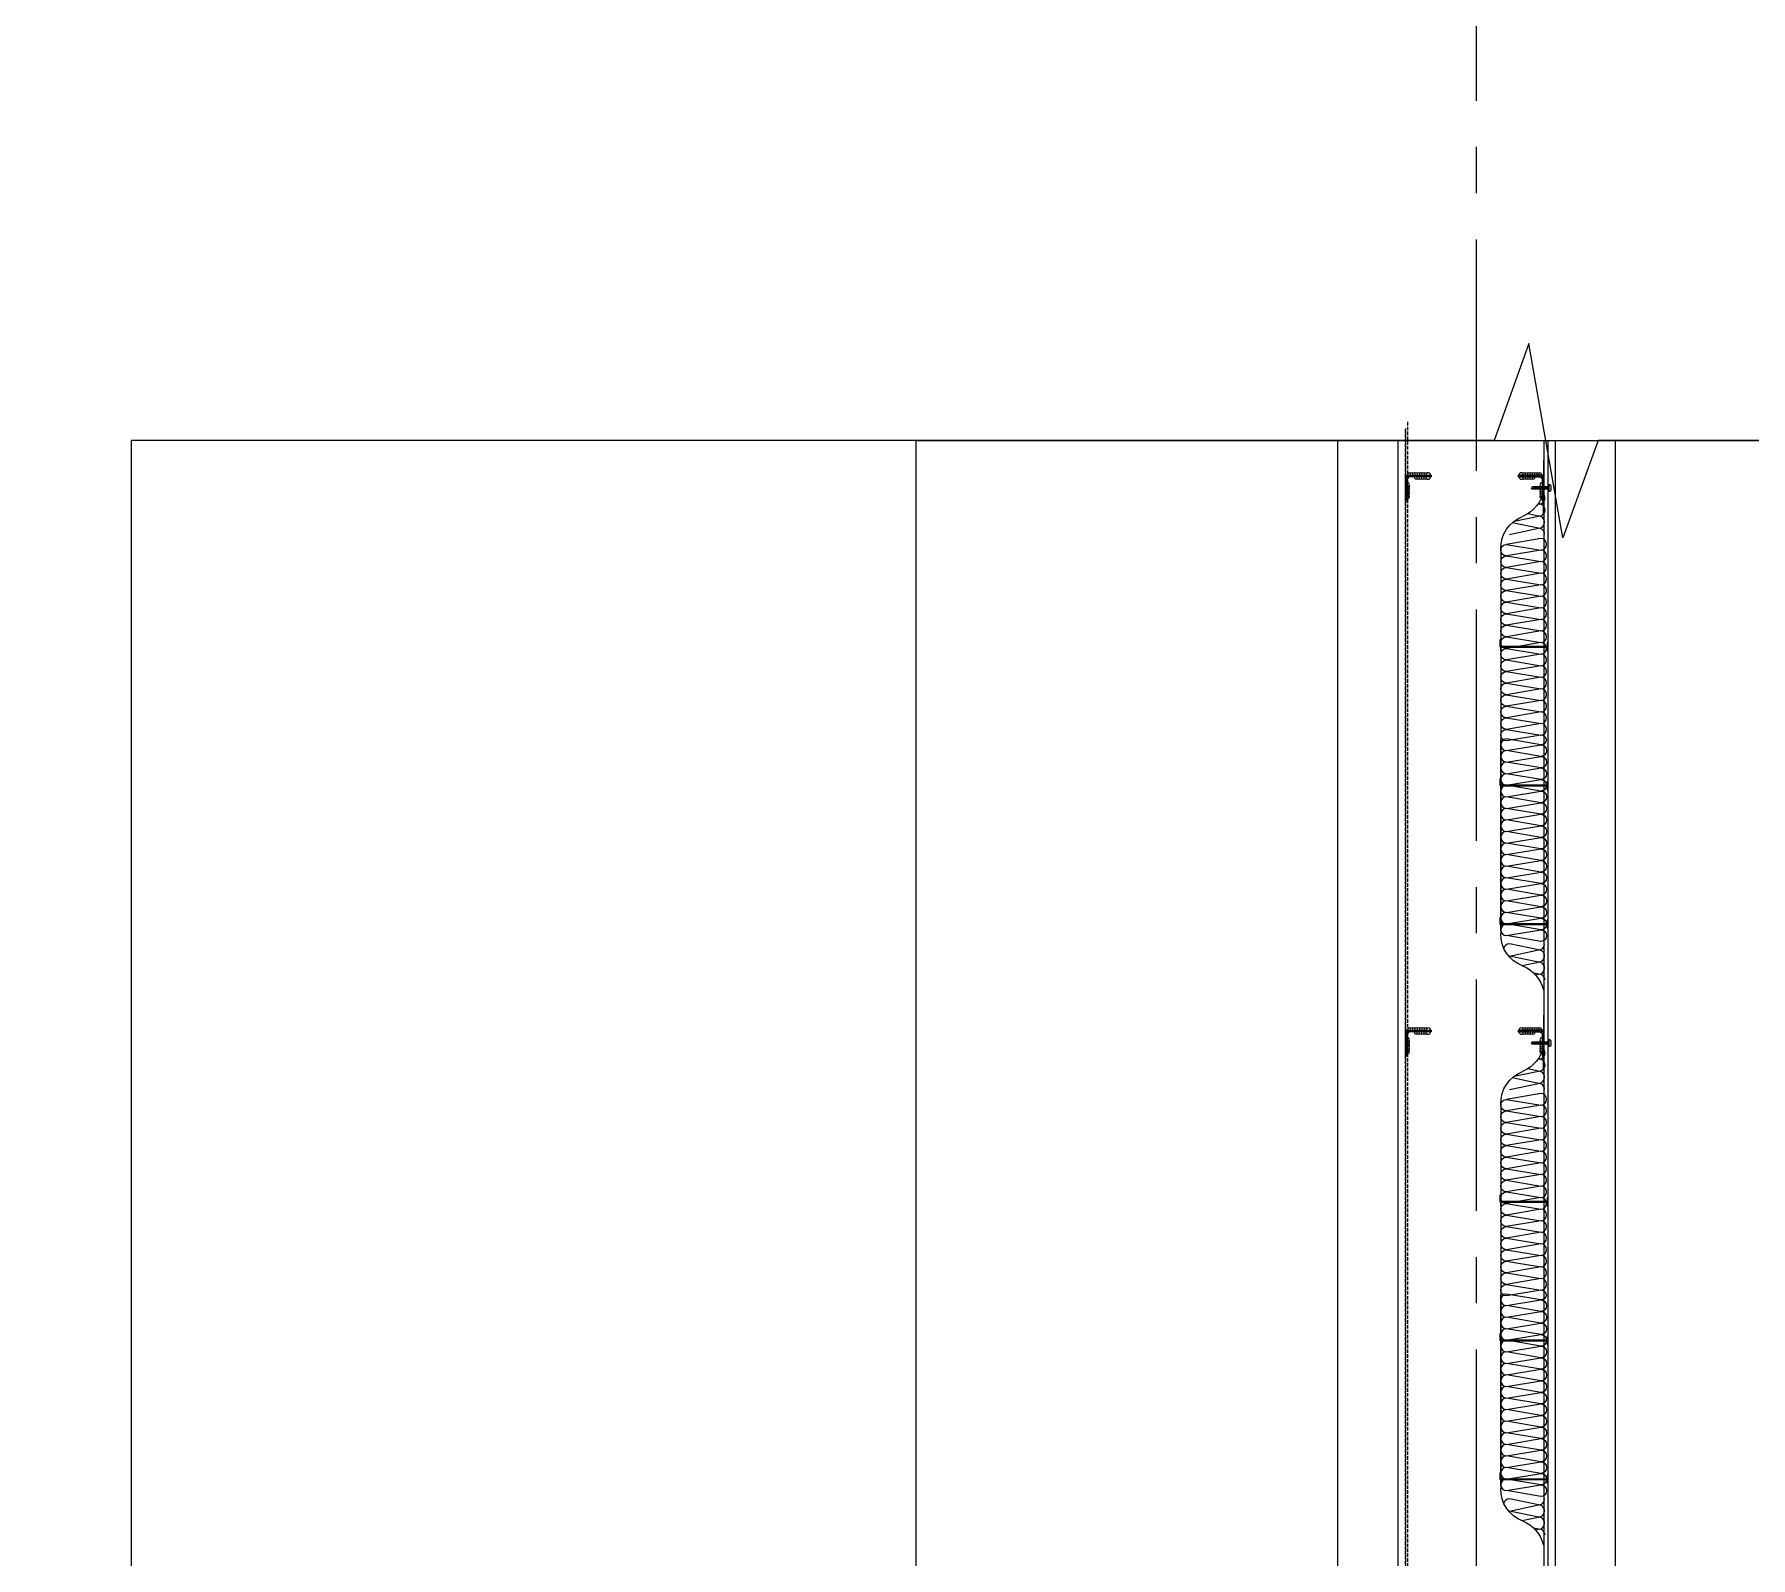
# Model space of a CAD drawing. Extents: x 220580 to 2027826, y -309201 to 71987.
# Drawn here: x 287703 to 291414, y -188032 to -184738 of the extents above; entities that cross this region are included whole.
import ezdxf
from ezdxf.xclip import XClip

# ---------------------------------------------------------------- set-up
doc = ezdxf.new("R2010")
doc.units = 0
for name, pattern in [('CENTER', [2, 1.25, -0.25, 0.25, -0.25]), ('ZN-CENTER', [2, 1.25, -0.25, 0.25, -0.25]), ('ZN-DASH', [0.35, 0.25, -0.1])]:
    doc.linetypes.add(name, pattern=pattern)
for name, color, linetype in [('!ZN1-填充-8', 8, 'Continuous'), ('!ZN4-焊缝-8', 8, 'Continuous'), ('!ZN4-配件-11', 11, 'Continuous'), ('!ZN5-钢材投影-40', 40, 'Continuous'), ('!ZN5-钢材断面-2', 2, 'Continuous'), ('!ZN6-虚线-8', 8, 'ZN-DASH'), ('1 轴线 辅助线', 1, 'CENTER'), ('A-LIN-V', 9, 'Continuous'), ('COLUMN', 4, 'Continuous'), ('DIM_SYMB', 3, 'Continuous'), ('Fill', 8, 'Continuous')]:
    doc.layers.add(name, color=color, linetype=linetype)
doc.layers.add('0_INSULATION', color=252, linetype='Continuous', lineweight=9, transparency=0.2)
doc.layers.add('0_SCREW RIVET', color=4, linetype='Continuous', lineweight=15)
doc.layers.add('彩钢板', color=6, linetype='Continuous', lineweight=15)

# ---------------------------------------------------------------- blocks, each defined once
blk = doc.blocks.new('G$C845E5159')
at = {"layer": 'COLUMN'}
blk.add_lwpolyline([(300, 700), (300, -11000), (-300, -11000), (-300, 700), (300, 700)], dxfattribs=at)
blk = doc.blocks.new('2342432')
at = {"layer": '0_INSULATION'}
for p, q in [((-1752512.6, 571373.8), (-1752476.2, 571366.3)), ((-1752476.2, 571392.5), (-1752487.1, 571390.2)), ((-1752483.5, 571394), (-1752476.2, 571392.5)), ((-1752476.2, 571366.3), (-1752539.3, 571353.2)), ((-1752539.3, 571353.2), (-1752476.2, 571340.1)), ((-1752476.2, 571340.1), (-1752539.3, 571326.9)), ((-1752557.8, 570885.5), (-1752557.8, 571304.5)), ((-1752557.8, 571298.9), (-1752557.8, 570885.5)), ((-1752557.8, 570473.3), (-1752557.8, 570885.5)), ((-1752539.4, 570441.6), (-1752476.3, 570428.5)), ((-1752476.3, 570428.5), (-1752533.3, 570416.7)), ((-1752529.1, 570413.2), (-1752476.3, 570402.3)), ((-1752476.3, 570402.3), (-1752499.8, 570397.4))]:
    blk.add_line(p, q, dxfattribs=at)
for centre, radius, start, end in [((-1752539.4, 571444.7), 75.8, 292.1666, 346.2521), ((-1752485.9, 571307), 72, 110.2875, 181.9554), ((-1752485.9, 570470.8), 72, 178.0446, 249.7125), ((-1752541, 570332.4), 77, 9.828, 66.9693)]:
    blk.add_arc(centre, radius, start, end, dxfattribs=at)
at = {"layer": '0_INSULATION', "extrusion": (0, 0, -1)}
for centre, major_axis, ratio, start_param, end_param in [((-1752475.5, 571405.9), (-8.4, -10.7), 0.960759, 4.08278, 5.653576), ((-1752476.2, 571379.4), (0, 13.1), 0.988253, 0, 1.570796), ((-1752476.2, 571379.4), (0, 13.1), 0.988253, 1.570796, 3.141593), ((-1752539.3, 571340.1), (0, 13.1), 0.988253, 6.139662, 6.283185), ((-1752539.3, 571366.3), (0, 13.1), 0.988253, 3.141593, 3.269368), ((-1752476.2, 571353.2), (0, 13.1), 0.988253, 0, 1.570796), ((-1752476.2, 571353.2), (0, 13.1), 0.988253, 1.570796, 3.141593), ((-1752476.2, 571327), (0, 13.1), 0.988253, 0, 1.570796), ((-1752539.3, 571340.1), (0, 13.1), 0.988253, 3.141593, 4.407145), ((-1752476.3, 570441.6), (0, 13.1), 0.988253, 1.570796, 3.141593), ((-1752476.3, 570415.4), (0, 13.1), 0.988253, 0, 1.570796), ((-1752476.3, 570415.4), (0, 13.1), 0.988253, 1.570796, 3.141593), ((-1752475.5, 570388.9), (-8.4, 10.6), 0.960747, 0.629655, 2.200451), ((-1752475.3, 570389.2), (0, 13.1), 0.988253, 1.570796, 3.141593), ((-1752475.3, 570363), (0, 13.1), 0.988253, 0, 1.570796), ((-1752475.3, 570363), (0, 13.1), 0.988253, 1.570796, 2.416555)]:
    blk.add_ellipse(centre, major_axis=major_axis, ratio=ratio, start_param=start_param, end_param=end_param, dxfattribs=at)
at = {"layer": 'Fill'}
for points in [[(-1752459.1, 570885.5, 0.385563), (-1752471.5, 570896.7), (-1752545.5, 570884, -1), (-1752545.5, 570909), (-1752471.5, 570896.7, 1), (-1752471.5, 570921.7), (-1752545.5, 570909, -1), (-1752545.5, 570934), (-1752471.5, 570921.7, 1), (-1752471.5, 570946.7), (-1752545.5, 570934, -1), (-1752545.5, 570959), (-1752471.5, 570946.7, 1), (-1752471.5, 570971.7), (-1752545.5, 570959, -1), (-1752545.5, 570984), (-1752471.5, 570971.7, 1), (-1752471.5, 570996.7), (-1752545.5, 570984, -1), (-1752545.5, 571009), (-1752471.5, 570996.7, 1), (-1752471.5, 571021.7), (-1752545.5, 571009, -1), (-1752545.5, 571034), (-1752471.5, 571021.7, 1), (-1752471.5, 571046.7), (-1752545.5, 571034, -1), (-1752545.5, 571059), (-1752471.5, 571046.7, 1), (-1752471.5, 571071.7), (-1752545.5, 571059, -1), (-1752545.5, 571084), (-1752471.5, 571071.7, 1), (-1752471.5, 571096.7), (-1752545.5, 571084, -1), (-1752545.5, 571109), (-1752471.5, 571096.7, 1), (-1752471.5, 571121.7), (-1752545.5, 571109, -1), (-1752545.5, 571134), (-1752471.5, 571121.7, 1), (-1752471.5, 571146.7), (-1752545.5, 571134, -1), (-1752545.5, 571159), (-1752471.5, 571146.7, 1), (-1752471.5, 571171.7), (-1752545.5, 571159, -1), (-1752545.5, 571184), (-1752471.5, 571171.7, 1), (-1752471.5, 571196.7), (-1752545.5, 571184, -1), (-1752545.5, 571209), (-1752471.5, 571196.7, 1), (-1752471.5, 571221.7), (-1752545.5, 571209, -1), (-1752545.5, 571234), (-1752471.5, 571221.7, 1), (-1752471.5, 571246.7), (-1752545.5, 571234, -1), (-1752545.5, 571259), (-1752471.5, 571246.7, 1), (-1752471.5, 571271.7), (-1752545.5, 571259, -1), (-1752545.5, 571284), (-1752471.5, 571271.7, 1), (-1752471.5, 571296.7), (-1752545.5, 571284, -1), (-1752545.5, 571309), (-1752471.5, 571296.7, 1), (-1752471.5, 571321.7), (-1752545.5, 571309)], [(-1752459.3, 570885.5, -0.355547), (-1752471.5, 570875.5), (-1752545.5, 570888.2, 1), (-1752545.5, 570863.2), (-1752471.5, 570875.5, -1), (-1752471.5, 570850.5), (-1752545.5, 570863.2, 1), (-1752545.5, 570838.2), (-1752471.5, 570850.5, -1), (-1752471.5, 570825.5), (-1752545.5, 570838.2, 1), (-1752545.5, 570813.2), (-1752471.5, 570825.5, -1), (-1752471.5, 570800.5), (-1752545.5, 570813.2, 1), (-1752545.5, 570788.2), (-1752471.5, 570800.5, -1), (-1752471.5, 570775.5), (-1752545.5, 570788.2, 1), (-1752545.5, 570763.2), (-1752471.5, 570775.5, -1), (-1752471.5, 570750.5), (-1752545.5, 570763.2, 1), (-1752545.5, 570738.2), (-1752471.5, 570750.5, -1), (-1752471.5, 570725.5), (-1752545.5, 570738.2, 1), (-1752545.5, 570713.2), (-1752471.5, 570725.5, -1), (-1752471.5, 570700.5), (-1752545.5, 570713.2, 1), (-1752545.5, 570688.2), (-1752471.5, 570700.5, -1), (-1752471.5, 570675.5), (-1752545.5, 570688.2, 1), (-1752545.5, 570663.2), (-1752471.5, 570675.5, -1), (-1752471.5, 570650.5), (-1752545.5, 570663.2, 1), (-1752545.5, 570638.2), (-1752471.5, 570650.5, -1), (-1752471.5, 570625.5), (-1752545.5, 570638.2, 1), (-1752545.5, 570613.2), (-1752471.5, 570625.5, -1), (-1752471.5, 570600.5), (-1752545.5, 570613.2, 1), (-1752545.5, 570588.2), (-1752471.5, 570600.5, -1), (-1752471.5, 570575.5), (-1752545.5, 570588.2, 1), (-1752545.5, 570563.2), (-1752471.5, 570575.5, -1), (-1752471.5, 570550.5), (-1752545.5, 570563.2, 1), (-1752545.5, 570538.2), (-1752471.5, 570550.5, -1), (-1752471.5, 570525.5), (-1752545.5, 570538.2, 1), (-1752545.5, 570513.2), (-1752471.5, 570525.5, -1), (-1752471.5, 570500.5), (-1752545.5, 570513.2, 1), (-1752545.5, 570488.2), (-1752471.5, 570500.5, -1), (-1752471.5, 570475.5), (-1752545.5, 570488.2, 1), (-1752545.5, 570463.2), (-1752471.5, 570475.5, -1), (-1752471.5, 570450.5), (-1752545.5, 570463.2)]]:
    blk.add_lwpolyline(points, format="xyb", dxfattribs=at)
blk = doc.blocks.new('ZN-角钢56X56X4')
at = {"layer": '!ZN1-填充-8'}
h = blk.add_hatch(dxfattribs=at)
h.set_pattern_fill('ANSI32', color=256, scale=0.5, style=0)
edge = h.paths.add_edge_path()
edge.add_line((0, 0), (0, 56))
edge.add_line((0, 56), (2.7, 56))
edge.add_arc((2.7, 54.7), 1.33, 360, 450, ccw=False)
edge.add_line((4, 54.7), (4, 10))
edge.add_arc((10, 10), 6, 180, 270)
edge.add_line((10, 4), (54.7, 4))
edge.add_arc((54.7, 2.7), 1.33, 360, 450, ccw=False)
edge.add_line((56, 2.7), (56, 0))
edge.add_line((56, 0), (0, 0))
at = {"layer": '!ZN5-钢材断面-2'}
blk.add_lwpolyline([(0, 0), (0, 56), (2.7, 56, -0.414214), (4, 54.7), (4, 10, 0.414214), (10, 4), (54.7, 4, -0.414214), (56, 2.7), (56, 0), (0, 0)], format="xyb", dxfattribs=at)
blk = doc.blocks.new('*U1368')
at = {"linetype": 'ByBlock', "ltscale": 15}
for points in [[(-0.5, 102), (-9, 102), (-9, 101.4), (-0.6, 101.4)], [(0.6, 101.4), (9, 101.4), (9, 102), (1.2, 102)]]:
    blk.add_lwpolyline(points, dxfattribs=at)
blk.add_lwpolyline([(0.6, 0.6), (0.6, 101.4, -0.414214), (1.2, 102), (10.9, 102), (14.3, 102.6), (10.9, 103.2), (1.2, 103.2, 0.414214), (-0.6, 101.4), (-0.6, 0.6)], format="xyb", dxfattribs=at)
at = {"color": 0, "linetype": 'ZN-CENTER', "ltscale": 6}
blk.add_lwpolyline([(16.1, 102.6), (1.2, 102.6, 0.414214), (0, 101.4), (0, -1.8)], format="xyb", dxfattribs=at)
at = {"linetype": 'ByBlock', "ltscale": 15}
blk.add_lwpolyline([(-9, 0.6), (-9, 0), (9, 0), (9, 0.6)], close=True, dxfattribs=at)
blk = doc.blocks.new('*U1364')
at = {"linetype": 'ByBlock', "ltscale": 15}
for points in [[(-0.5, 102), (-9, 102), (-9, 101.4), (-0.6, 101.4)], [(0.6, 101.4), (9, 101.4), (9, 102), (1.2, 102)]]:
    blk.add_lwpolyline(points, dxfattribs=at)
blk.add_lwpolyline([(0.6, 0.6), (0.6, 101.4, -0.414214), (1.2, 102), (10.9, 102), (14.3, 102.6), (10.9, 103.2), (1.2, 103.2, 0.414214), (-0.6, 101.4), (-0.6, 0.6)], format="xyb", dxfattribs=at)
at = {"color": 0, "linetype": 'ZN-CENTER', "ltscale": 6}
blk.add_lwpolyline([(16.1, 102.6), (1.2, 102.6, 0.414214), (0, 101.4), (0, -1.8)], format="xyb", dxfattribs=at)
at = {"linetype": 'ByBlock', "ltscale": 15}
blk.add_lwpolyline([(-9, 0.6), (-9, 0), (9, 0), (9, 0.6)], close=True, dxfattribs=at)
blk = doc.blocks.new('*U1365')
at = {"linetype": 'ByBlock', "ltscale": 15}
for points in [[(-0.5, 102), (-9, 102), (-9, 101.4), (-0.6, 101.4)], [(0.6, 101.4), (9, 101.4), (9, 102), (1.2, 102)]]:
    blk.add_lwpolyline(points, dxfattribs=at)
blk.add_lwpolyline([(0.6, 0.6), (0.6, 101.4, -0.414214), (1.2, 102), (10.9, 102), (14.3, 102.6), (10.9, 103.2), (1.2, 103.2, 0.414214), (-0.6, 101.4), (-0.6, 0.6)], format="xyb", dxfattribs=at)
at = {"color": 0, "linetype": 'ZN-CENTER', "ltscale": 6}
blk.add_lwpolyline([(16.1, 102.6), (1.2, 102.6, 0.414214), (0, 101.4), (0, -1.8)], format="xyb", dxfattribs=at)
at = {"linetype": 'ByBlock', "ltscale": 15}
blk.add_lwpolyline([(-9, 0.6), (-9, 0), (9, 0), (9, 0.6)], close=True, dxfattribs=at)

msp = doc.modelspace()

# ---------------------------------------------------------------- linework, layer by layer
at = {"layer": '!ZN4-焊缝-8', "color": 8, "ltscale": 20}
for centre, start, end in [((290671.2, -185712.3), 270, 90), ((290671.2, -185712.3), 270, 330), ((290671.2, -185717.3), 270, 30), ((290676.9, -185691.1), 60, 180), ((290681.9, -185691.1), 60, 180), ((290681.9, -185691.1), 120, 180), ((290686.9, -185691.1), 60, 180), ((290686.9, -185691.1), 120, 180), ((290691.3, -185695.1), 180, 300), ((290691.9, -185691.1), 60, 180), ((290691.9, -185691.1), 120, 180), ((290696.3, -185695.1), 180, 300), ((290696.3, -185695.1), 180, 240), ((290696.9, -185691.1), 60, 180), ((290696.9, -185691.1), 120, 180), ((290701.3, -185695.1), 180, 300), ((290701.3, -185695.1), 180, 240), ((290701.9, -185691.1), 60, 180), ((290701.9, -185691.1), 120, 180), ((290706.3, -185695.1), 180, 300), ((290706.3, -185695.1), 180, 240), ((290706.9, -185691.1), 60, 180), ((290706.9, -185691.1), 120, 180), ((290711.3, -185695.1), 180, 300), ((290711.3, -185695.1), 180, 240), ((290711.9, -185691.1), 60, 180), ((290711.9, -185691.1), 120, 180), ((290716.3, -185695.1), 180, 0), ((290716.3, -185695.1), 180, 240), ((290716.9, -185691.1), 0, 180), ((290716.9, -185691.1), 120, 180), ((290917.6, -185691.1), 0, 180), ((290918.2, -185695.1), 180, 0), ((290922.6, -185691.1), 0, 120), ((290917.6, -185691.1), 0, 60), ((290918.2, -185695.1), 300, 0), ((290923.2, -185695.1), 240, 0), ((290927.6, -185691.1), 0, 120), ((290922.6, -185691.1), 0, 60), ((290923.2, -185695.1), 300, 0), ((290928.2, -185695.1), 240, 0), ((290932.6, -185691.1), 0, 120), ((290927.6, -185691.1), 0, 60), ((290928.2, -185695.1), 300, 0), ((290933.2, -185695.1), 240, 0), ((290937.6, -185691.1), 0, 120), ((290932.6, -185691.1), 0, 60), ((290933.2, -185695.1), 300, 0), ((290938.2, -185695.1), 240, 0), ((290942.6, -185691.1), 0, 120), ((290937.6, -185691.1), 0, 60), ((290938.2, -185695.1), 300, 0), ((290943.2, -185695.1), 240, 0), ((290947.6, -185691.1), 0, 120), ((290942.6, -185691.1), 0, 60), ((290952.6, -185691.1), 0, 120), ((290947.6, -185691.1), 0, 60), ((290957.6, -185691.1), 0, 120), ((290952.6, -185691.1), 0, 60), ((290963.2, -185712.3), 90, 270), ((290963.2, -185717.3), 150, 270), ((290963.2, -185712.3), 210, 270), ((290671.2, -185717.3), 270, 330), ((290671.2, -185722.3), 270, 30), ((290671.2, -185722.3), 270, 330), ((290671.2, -185727.3), 270, 30), ((290671.2, -185727.3), 270, 330), ((290671.2, -185732.3), 270, 30), ((290671.2, -185732.3), 270, 330), ((290671.2, -185737.3), 270, 30), ((290963.2, -185722.3), 150, 270), ((290963.2, -185727.3), 150, 270), ((290963.2, -185732.3), 150, 270), ((290963.2, -185737.3), 150, 270), ((290963.2, -185717.3), 210, 270), ((290963.2, -185722.3), 210, 270), ((290963.2, -185727.3), 210, 270), ((290963.2, -185732.3), 210, 270), ((290676.9, -186891.1), 60, 180), ((290681.9, -186891.1), 60, 180), ((290681.9, -186891.1), 120, 180), ((290686.9, -186891.1), 60, 180), ((290686.9, -186891.1), 120, 180), ((290691.3, -186895.1), 180, 300), ((290691.9, -186891.1), 60, 180), ((290691.9, -186891.1), 120, 180), ((290696.3, -186895.1), 180, 300), ((290696.3, -186895.1), 180, 240), ((290696.9, -186891.1), 60, 180), ((290696.9, -186891.1), 120, 180), ((290701.3, -186895.1), 180, 300), ((290701.3, -186895.1), 180, 240), ((290701.9, -186891.1), 60, 180), ((290701.9, -186891.1), 120, 180), ((290706.3, -186895.1), 180, 300), ((290706.3, -186895.1), 180, 240), ((290706.9, -186891.1), 60, 180), ((290706.9, -186891.1), 120, 180), ((290711.3, -186895.1), 180, 300), ((290711.3, -186895.1), 180, 240), ((290711.9, -186891.1), 60, 180), ((290711.9, -186891.1), 120, 180), ((290716.3, -186895.1), 180, 0), ((290716.3, -186895.1), 180, 240), ((290716.9, -186891.1), 0, 180), ((290716.9, -186891.1), 120, 180), ((290917.6, -186891.1), 0, 180), ((290918.2, -186895.1), 180, 0), ((290922.6, -186891.1), 0, 120), ((290917.6, -186891.1), 0, 60), ((290918.2, -186895.1), 300, 0), ((290923.2, -186895.1), 240, 0), ((290927.6, -186891.1), 0, 120), ((290922.6, -186891.1), 0, 60), ((290923.2, -186895.1), 300, 0), ((290928.2, -186895.1), 240, 0), ((290932.6, -186891.1), 0, 120), ((290927.6, -186891.1), 0, 60), ((290928.2, -186895.1), 300, 0), ((290933.2, -186895.1), 240, 0), ((290937.6, -186891.1), 0, 120), ((290932.6, -186891.1), 0, 60), ((290933.2, -186895.1), 300, 0), ((290938.2, -186895.1), 240, 0), ((290942.6, -186891.1), 0, 120), ((290937.6, -186891.1), 0, 60), ((290938.2, -186895.1), 300, 0), ((290943.2, -186895.1), 240, 0), ((290947.6, -186891.1), 0, 120), ((290942.6, -186891.1), 0, 60), ((290952.6, -186891.1), 0, 120), ((290947.6, -186891.1), 0, 60), ((290957.6, -186891.1), 0, 120), ((290952.6, -186891.1), 0, 60), ((290671.2, -186912.3), 270, 90), ((290671.2, -186912.3), 270, 330), ((290671.2, -186917.3), 270, 30), ((290671.2, -186917.3), 270, 330), ((290671.2, -186922.3), 270, 30), ((290671.2, -186922.3), 270, 330), ((290671.2, -186927.3), 270, 30), ((290671.2, -186927.3), 270, 330), ((290671.2, -186932.3), 270, 30), ((290671.2, -186932.3), 270, 330), ((290671.2, -186937.3), 270, 30), ((290963.2, -186912.3), 90, 270), ((290963.2, -186917.3), 150, 270), ((290963.2, -186922.3), 150, 270), ((290963.2, -186927.3), 150, 270), ((290963.2, -186932.3), 150, 270), ((290963.2, -186937.3), 150, 270), ((290963.2, -186912.3), 210, 270), ((290963.2, -186917.3), 210, 270), ((290963.2, -186922.3), 210, 270), ((290963.2, -186927.3), 210, 270), ((290963.2, -186932.3), 210, 270)]:
    msp.add_arc(centre, 5, start, end, dxfattribs=at)
at = {"layer": '!ZN5-钢材投影-40'}
for p, q in [((290667.2, -185590.1), (290667.2, -188719.1)), ((290967.2, -188719.1), (290967.2, -185616.6))]:
    msp.add_line(p, q, dxfattribs=at)
at = {"layer": '!ZN6-虚线-8', "ltscale": 30}
for p, q in [((290666.6, -185591.7), (290666.6, -188719.1)), ((290672.2, -185576), (290672.2, -188719.1))]:
    msp.add_line(p, q, dxfattribs=at)
at = {"layer": '0_INSULATION'}
for p, q in [((290965.8, -185777.9), (290966.6, -185659)), ((290965.8, -186977.9), (290966.6, -186859))]:
    msp.add_line(p, q, dxfattribs=at)
at = {"layer": '0_SCREW RIVET'}
for p, q in [((290939.8, -185719.1), (290941.6, -185716.8)), ((290941.6, -185721.3), (290939.8, -185719.1)), ((290947.1, -185716.8), (290941.6, -185716.8)), ((290949.3, -185716.8), (290947.6, -185716.8)), ((290951.5, -185716.8), (290949.8, -185716.8)), ((290953.7, -185716.8), (290952, -185716.8)), ((290955.9, -185716.8), (290954.2, -185716.8)), ((290958.1, -185716.8), (290956.4, -185716.8)), ((290960.3, -185716.8), (290958.6, -185716.8)), ((290962.5, -185716.8), (290960.8, -185716.8)), ((290964.7, -185716.8), (290963, -185716.8)), ((290966.9, -185716.8), (290965.2, -185716.8)), ((290969.1, -185716.8), (290967.4, -185716.8)), ((290971.3, -185716.8), (290969.6, -185716.8)), ((290973.6, -185716.8), (290971.8, -185716.8)), ((290975.8, -185716.8), (290974.1, -185716.8)), ((290946.7, -185721.3), (290941.6, -185721.3)), ((290948.9, -185721.3), (290947.2, -185721.3)), ((290951.1, -185721.3), (290949.4, -185721.3)), ((290953.3, -185721.3), (290951.6, -185721.3)), ((290955.5, -185721.3), (290953.8, -185721.3)), ((290957.7, -185721.3), (290956, -185721.3)), ((290959.9, -185721.3), (290958.2, -185721.3)), ((290962.1, -185721.3), (290960.4, -185721.3)), ((290964.3, -185721.3), (290962.6, -185721.3)), ((290966.5, -185721.3), (290964.8, -185721.3)), ((290968.7, -185721.3), (290967, -185721.3)), ((290970.9, -185721.3), (290969.2, -185721.3)), ((290973.2, -185721.3), (290971.5, -185721.3)), ((290975.8, -185721.3), (290973.7, -185721.3)), ((290939.8, -186919.1), (290941.6, -186916.8)), ((290941.6, -186921.3), (290939.8, -186919.1)), ((290947.1, -186916.8), (290941.6, -186916.8)), ((290946.7, -186921.3), (290941.6, -186921.3)), ((290948.9, -186921.3), (290947.2, -186921.3)), ((290949.3, -186916.8), (290947.6, -186916.8)), ((290951.1, -186921.3), (290949.4, -186921.3)), ((290951.5, -186916.8), (290949.8, -186916.8)), ((290953.3, -186921.3), (290951.6, -186921.3)), ((290953.7, -186916.8), (290952, -186916.8)), ((290955.5, -186921.3), (290953.8, -186921.3)), ((290955.9, -186916.8), (290954.2, -186916.8)), ((290957.7, -186921.3), (290956, -186921.3)), ((290958.1, -186916.8), (290956.4, -186916.8)), ((290959.9, -186921.3), (290958.2, -186921.3)), ((290960.3, -186916.8), (290958.6, -186916.8)), ((290962.1, -186921.3), (290960.4, -186921.3)), ((290962.5, -186916.8), (290960.8, -186916.8)), ((290964.3, -186921.3), (290962.6, -186921.3)), ((290964.7, -186916.8), (290963, -186916.8)), ((290966.5, -186921.3), (290964.8, -186921.3)), ((290966.9, -186916.8), (290965.2, -186916.8)), ((290968.7, -186921.3), (290967, -186921.3)), ((290969.1, -186916.8), (290967.4, -186916.8)), ((290970.9, -186921.3), (290969.2, -186921.3)), ((290971.3, -186916.8), (290969.6, -186916.8)), ((290973.2, -186921.3), (290971.5, -186921.3)), ((290973.6, -186916.8), (290971.8, -186916.8)), ((290975.8, -186921.3), (290973.7, -186921.3)), ((290975.8, -186916.8), (290974.1, -186916.8))]:
    msp.add_line(p, q, dxfattribs=at)
for points in [[(290939.8, -185719.1), (290948.5, -185717.7), (290947, -185717.1), (290947, -185717.1), (290946.5, -185716.8)], [(290947.5, -185717.9), (290947.2, -185721.3), (290946.9, -185721.8), (290946.7, -185721.3), (290947, -185718)], [(290947.5, -185717.3), (290947.6, -185716.8), (290947.3, -185716.3), (290947.1, -185716.8), (290947, -185717.1)], [(290939.8, -186919.1), (290948.5, -186917.7), (290947, -186917.1), (290947, -186917.1), (290946.5, -186916.8)], [(290947.5, -186917.9), (290947.2, -186921.3), (290946.9, -186921.8), (290946.7, -186921.3), (290947, -186918)], [(290947.5, -186917.3), (290947.6, -186916.8), (290947.3, -186916.3), (290947.1, -186916.8), (290947, -186917.1)]]:
    msp.add_lwpolyline(points, dxfattribs=at)
for points in [[(290948.9, -185721.3), (290949.3, -185716.8), (290949.6, -185716.3), (290949.8, -185716.8), (290949.4, -185721.3), (290949.1, -185721.8)], [(290951.1, -185721.3), (290951.5, -185716.8), (290951.8, -185716.3), (290952, -185716.8), (290951.6, -185721.3), (290951.3, -185721.8)], [(290953.3, -185721.3), (290953.7, -185716.8), (290954, -185716.3), (290954.2, -185716.8), (290953.8, -185721.3), (290953.5, -185721.8)], [(290955.5, -185721.3), (290955.9, -185716.8), (290956.2, -185716.3), (290956.4, -185716.8), (290956, -185721.3), (290955.7, -185721.8)], [(290957.7, -185721.3), (290958.1, -185716.8), (290958.4, -185716.3), (290958.6, -185716.8), (290958.2, -185721.3), (290957.9, -185721.8)], [(290959.9, -185721.3), (290960.3, -185716.8), (290960.6, -185716.3), (290960.8, -185716.8), (290960.4, -185721.3), (290960.1, -185721.8)], [(290962.1, -185721.3), (290962.5, -185716.8), (290962.8, -185716.3), (290963, -185716.8), (290962.6, -185721.3), (290962.3, -185721.8)], [(290964.3, -185721.3), (290964.7, -185716.8), (290965, -185716.3), (290965.2, -185716.8), (290964.8, -185721.3), (290964.5, -185721.8)], [(290966.5, -185721.3), (290966.9, -185716.8), (290967.2, -185716.3), (290967.4, -185716.8), (290967, -185721.3), (290966.7, -185721.8)], [(290968.7, -185721.3), (290969.1, -185716.8), (290969.4, -185716.3), (290969.6, -185716.8), (290969.2, -185721.3), (290968.9, -185721.8)], [(290970.9, -185721.3), (290971.3, -185716.8), (290971.6, -185716.3), (290971.8, -185716.8), (290971.5, -185721.3), (290971.2, -185721.8)], [(290973.2, -185721.3), (290973.6, -185716.8), (290973.8, -185716.3), (290974.1, -185716.8), (290973.7, -185721.3), (290973.4, -185721.8)], [(290977.8, -185723.6), (290977.8, -185714.6), (290975.8, -185714.6), (290975.8, -185723.6)], [(290948.9, -186921.3), (290949.3, -186916.8), (290949.6, -186916.3), (290949.8, -186916.8), (290949.4, -186921.3), (290949.1, -186921.8)], [(290951.1, -186921.3), (290951.5, -186916.8), (290951.8, -186916.3), (290952, -186916.8), (290951.6, -186921.3), (290951.3, -186921.8)], [(290953.3, -186921.3), (290953.7, -186916.8), (290954, -186916.3), (290954.2, -186916.8), (290953.8, -186921.3), (290953.5, -186921.8)], [(290955.5, -186921.3), (290955.9, -186916.8), (290956.2, -186916.3), (290956.4, -186916.8), (290956, -186921.3), (290955.7, -186921.8)], [(290957.7, -186921.3), (290958.1, -186916.8), (290958.4, -186916.3), (290958.6, -186916.8), (290958.2, -186921.3), (290957.9, -186921.8)], [(290959.9, -186921.3), (290960.3, -186916.8), (290960.6, -186916.3), (290960.8, -186916.8), (290960.4, -186921.3), (290960.1, -186921.8)], [(290962.1, -186921.3), (290962.5, -186916.8), (290962.8, -186916.3), (290963, -186916.8), (290962.6, -186921.3), (290962.3, -186921.8)], [(290964.3, -186921.3), (290964.7, -186916.8), (290965, -186916.3), (290965.2, -186916.8), (290964.8, -186921.3), (290964.5, -186921.8)], [(290966.5, -186921.3), (290966.9, -186916.8), (290967.2, -186916.3), (290967.4, -186916.8), (290967, -186921.3), (290966.7, -186921.8)], [(290968.7, -186921.3), (290969.1, -186916.8), (290969.4, -186916.3), (290969.6, -186916.8), (290969.2, -186921.3), (290968.9, -186921.8)], [(290970.9, -186921.3), (290971.3, -186916.8), (290971.6, -186916.3), (290971.8, -186916.8), (290971.5, -186921.3), (290971.2, -186921.8)], [(290973.2, -186921.3), (290973.6, -186916.8), (290973.8, -186916.3), (290974.1, -186916.8), (290973.7, -186921.3), (290973.4, -186921.8)], [(290977.8, -186923.6), (290977.8, -186914.6), (290975.8, -186914.6), (290975.8, -186923.6)]]:
    msp.add_lwpolyline(points, close=True, dxfattribs=at)
for points in [[(290978.6, -185726.1, 0.414214), (290982.6, -185722.1), (290982.6, -185716.1, 0.414214), (290978.6, -185712.1), (290978.6, -185712.1), (290977.8, -185712.1), (290977.8, -185726.1), (290978.6, -185726.1)], [(290978.6, -186926.1, 0.414214), (290982.6, -186922.1), (290982.6, -186916.1, 0.414214), (290978.6, -186912.1), (290978.6, -186912.1), (290977.8, -186912.1), (290977.8, -186926.1), (290978.6, -186926.1)]]:
    msp.add_lwpolyline(points, format="xyb", close=True, dxfattribs=at)
at = {"layer": '1 轴线 辅助线', "ltscale": 400}
msp.add_line((290821.2, -198481.7), (290821.2, -178408.5), dxfattribs=at)
at = {"layer": 'DIM_SYMB'}
for points in [[(294031.5, -185616.6), (291084.5, -185616.6), (291008.1, -185826.6), (290934, -185406.6), (290859.5, -185616.6), (287912.5, -185616.6)], [(287912.5, -197191.5), (287912.5, -191516.5), (287702.5, -191440.1), (288122.5, -191366.1), (287912.5, -191291.5), (287912.5, -185616.6)]]:
    msp.add_lwpolyline(points, dxfattribs=at)
at = {"layer": '彩钢板'}
for p, q in [((290667.2, -185590.1), (290667.2, -188719.1)), ((290651.2, -185616.6), (290651.2, -188719.1)), ((290975.2, -185616.6), (290975.2, -188719.1)), ((290991.2, -185616.6), (290991.2, -188719.1))]:
    msp.add_line(p, q, dxfattribs=at)

# ---------------------------------------------------------------- block references
at = {"layer": '!ZN4-配件-11', "color": 1, "rotation": 90}
for name, p in [('*U1365', (290974.8, -186062.2)), ('*U1364', (290974.8, -186362.2)), ('*U1368', (290974.8, -186662.2)), ('*U1365', (290974.8, -187262.2)), ('*U1364', (290974.8, -187562.2)), ('*U1368', (290974.8, -187862.2))]:
    msp.add_blockref(name, p, dxfattribs=at)
at = {"layer": '!ZN5-钢材断面-2', "extrusion": (0, 0, -1), "xscale": -1, "zscale": -1, "rotation": 90}
for p in [(-290667.2, -185691.1), (-290667.2, -186891.1)]:
    msp.add_blockref('ZN-角钢56X56X4', p, dxfattribs=at)
at = {"layer": '!ZN5-钢材断面-2', "extrusion": (0, 0, -1), "zscale": -1, "rotation": 270}
for p in [(-290967.2, -185691.1), (-290967.2, -186891.1)]:
    msp.add_blockref('ZN-角钢56X56X4', p, dxfattribs=at)
at = {"layer": 'A-LIN-V'}
ref = msp.add_blockref('G$C845E5159', (290821.2, -184297.1), dxfattribs=at)
XClip(ref).set_block_clipping_path([(-1212.3866562452, -12616.0079631957), (3210.2872155558, -1319.5526150048)])
at = {"layer": 'A-LIN-V', "xscale": -1, "rotation": 180}
for p in [(2043431.6, 384622.4), (2043431.6, 383422.4)]:
    msp.add_blockref('2342432', p, dxfattribs=at)

doc.saveas('drawing.dxf')
